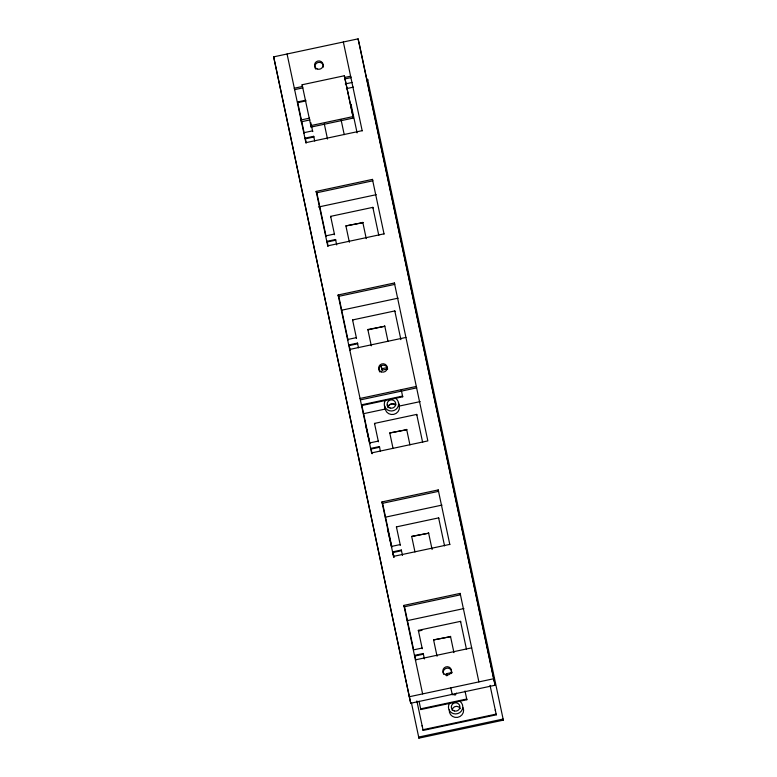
<?xml version="1.0" encoding="UTF-8"?>
<svg xmlns="http://www.w3.org/2000/svg" width="777" height="777" viewBox="0 0 777 777"><rect width="100%" height="100%" fill="white"/><g stroke="black" fill="none" stroke-linecap="round" stroke-linejoin="round"><path stroke-width="1.17" d="M273.659 56.857L358.09 38.85L359.605 45.319L495.143 685.227L410.722 703.234L273.659 56.857L410.722 703.234M311.121 127.059L302.127 84.761L344.337 75.757L353.331 118.065L311.121 127.059L310.781 125.612L352.991 116.608L353.331 118.065M302.525 86.461L294.318 88.209L294.648 89.637L302.855 87.888M344.735 77.457L350.602 76.214L350.932 77.632L345.066 78.885M345.27 83.935L352.302 82.43M346.387 88.646L353.467 87.131M310.79 122.611L312.704 131.575L312.539 130.866L304.098 132.663L304.263 133.382L297.591 101.942L305.75 100.204M305.915 100.913L297.756 102.651L297.591 101.942M300.602 120.056L309.605 118.133M301.02 121.843L310.023 119.92M305.244 138.112L313.694 136.315L313.859 137.014L305.41 138.811L305.244 138.112L306.245 142.822M305.847 142.667L362.131 130.672M316.171 191.395L372.455 179.39L372.785 180.818L316.501 192.822L316.171 191.395L327.787 246.095M318.424 207.022L376.243 194.687M334.557 234.751L330.643 216.356L372.853 207.352L373.018 208.042M345.901 225.903L362.869 222.659L345.901 225.903L349.368 242.239M334.392 234.052L325.952 235.849L326.117 236.558L316.637 191.793M327.107 241.297L335.547 239.501L335.713 240.19L327.272 241.997L327.107 241.297L328.108 246.027M327.709 245.853L383.984 233.848M338.112 294.988L394.395 282.983L394.726 284.401L338.442 296.406L338.112 294.988L371.649 453.156M341.521 310.237L398.164 298.154M338.539 295.211L348.057 340.141L347.892 339.442L356.332 337.645L356.497 338.335L352.583 319.939L394.803 310.936L394.959 311.635M367.929 329.846L384.809 326.253L367.842 329.497L371.309 345.833M349.048 344.891L357.488 343.084L357.653 343.793L349.213 345.59L349.048 344.891L350.213 350.31M349.65 349.446L405.934 337.441M381.08 365.481L381.769 368.745L387.402 367.54M381.769 368.745L382.109 370.163L387.733 368.968M360.033 398.455L416.317 386.451L416.647 387.878L360.363 399.883M361.732 404.788L402.544 396.085L402.709 396.794L361.897 405.507L361.732 404.788L369.978 443.609L369.813 442.909L378.253 441.113L378.418 441.812L374.504 423.416L416.715 414.413L416.88 415.112M363.286 413.743L385.237 409.061L384.411 405.536M420.221 401.602L399.31 406.06L398.475 402.535M389.763 432.964L406.73 429.72L389.763 432.964L393.055 448.494M370.959 448.358L379.409 446.561L379.574 447.261L371.124 449.057L370.959 448.358L372.125 453.778M371.561 452.913L427.845 440.909L394.395 282.983M381.944 501.923L438.228 489.928L438.558 491.346L382.284 503.35L381.944 501.923L393.56 556.623M385.353 517.181L441.996 505.099M391.725 546.386L400.165 544.58L400.33 545.26L396.416 526.884L438.636 517.88L438.791 518.58M411.684 536.431L428.651 533.187L411.684 536.431L414.976 551.961M392.88 551.825L401.32 550.029L401.486 550.728L393.045 552.525L392.88 551.825L394.046 557.245M393.483 556.381L449.766 544.386M403.865 605.4L460.149 593.395L460.479 594.813L404.195 606.818L403.865 605.4L422.61 693.91M407.265 620.648L463.908 608.566M404.39 606.157L413.646 649.854L422.086 648.047L422.251 648.756L418.337 630.351L460.547 621.347L460.712 622.056M422.018 630.312L418.502 631.06L418.337 630.351M433.595 639.908L450.563 636.654L433.595 639.908L437.053 656.244M414.801 655.302L423.242 653.496L423.407 654.205L414.967 656.011L414.801 655.302L415.792 660.013M415.394 659.858L471.678 647.853M446.833 675.893L446.367 673.708L452 672.513M409.207 696.765L493.628 678.758L495.143 685.227M466.87 699.727L466.705 699.018L420.639 708.847L420.804 709.556L466.87 699.727L465.005 690.996M496.299 714.821L496.134 714.112L422.97 729.71L423.135 730.419L496.299 714.821L490.044 685.333M503.341 720.143L503.088 719.065L418.657 737.072L418.91 738.15L503.341 720.143L367.55 79.186L367.803 80.264M495.27 710.023L495.435 710.732M351.165 104.876L351 104.167L357.099 132.877M387.218 404.934L387.684 406.905M450.747 687.907L452.272 694.376M446.367 673.708L446.697 675.135M302.127 84.761L302.467 86.218M330.643 216.356L330.808 217.065M352.583 319.939L352.758 320.648M374.504 423.416L374.669 424.125M396.416 526.884L396.591 527.593M422.105 725.631L422.27 726.34M365.695 425.417L369.765 443.152M387.441 528.816L391.453 546.561M392.783 552.476L393.852 557.206M358.09 38.85L493.628 678.758M343.347 41.997L362.218 130.905M372.455 179.39L384.071 234.091M438.228 489.928L449.844 544.619M460.149 593.395L478.894 681.905M372.853 207.352L378.787 235.353M394.803 310.936L400.893 339.646M416.715 414.413L422.649 442.414M438.636 517.88L444.561 545.891M460.547 621.347L466.482 649.358M344.337 75.757L352.991 116.608M401.253 389.918L402.709 396.794M341.016 119.473L344.23 134.644M362.791 222.3L366.249 238.636M384.732 325.893L388.024 341.424M406.643 429.36L409.945 444.891M428.564 532.837L432.109 549.524M450.485 636.305L453.943 652.641M381.186 365.812L382.109 370.163M324.291 123.883L327.505 139.054M313.694 136.315L314.695 141.035M335.547 239.501L336.713 244.92M357.488 343.084L358.488 347.805M379.409 446.561L380.409 451.272M401.32 550.029L402.486 555.448M423.242 653.496L424.407 658.925M382.469 502.68L391.89 547.095M287.063 53.992L305.934 142.91M419.046 701.242L420.804 709.556M416.87 700.932L423.135 730.419M411.373 702.534L418.91 738.15M456.468 693.142A4.312 4.176 -13.2 0 1 451.359 694.356M455.808 694.609A4.312 4.176 -13.2 0 1 454.817 695.133M314.889 67.075A4.312 4.176 -13.2 0 1 319.23 62.345A4.312 4.176 -13.2 0 1 323.426 67.075M315.705 69.066A4.312 4.176 -13.2 0 1 315.161 68.123M380.04 372.134A4.312 4.176 -13.2 0 1 380.963 365.899A4.312 4.176 -13.2 0 1 387.199 367.511M443.628 674.222A4.312 4.176 -13.2 0 1 447.173 668.133A4.312 4.176 -13.2 0 1 451.563 673.562M398.698 404.351A7.197 6.954 -13.2 0 1 393.716 414.374A7.197 6.954 -13.2 0 1 385.101 407.255M463.005 707.585A7.197 6.954 -13.2 0 1 457.546 717.375A7.197 6.954 -13.2 0 1 449.3 709.857M387.898 406.361A5.76 5.565 -13.2 0 1 395.862 404.662M388.073 407.799A4.312 4.176 -13.2 0 1 395.6 405.176M452.136 710.314A4.312 4.176 -13.2 0 1 460.295 708.575M395.396 398.164A7.197 6.954 -13.2 0 1 397.435 407.789A7.197 6.954 -13.2 0 1 387.49 409.906A7.197 6.954 -13.2 0 1 385.45 400.281M459.848 701.281A7.197 6.954 -13.2 0 1 461.412 711.004A7.197 6.954 -13.2 0 1 451.379 712.664A7.197 6.954 -13.2 0 1 449.815 702.942M381.546 371.911A4.312 4.176 -13.2 0 0 387.218 367.123A4.312 4.176 -13.2 0 0 380.176 364.811A4.312 4.176 -13.2 0 0 381.546 371.911M445.784 674.863A4.312 4.176 -13.2 0 0 451.369 669.978A4.312 4.176 -13.2 0 0 444.289 667.793A4.312 4.176 -13.2 0 0 445.784 674.863M317.123 68.968A4.312 4.176 -13.2 0 0 323.115 64.559A4.312 4.176 -13.2 0 0 316.258 61.781A4.312 4.176 -13.2 0 0 317.123 68.968M390.073 408.022A4.312 4.176 -13.2 0 0 395.668 403.137A4.312 4.176 -13.2 0 0 388.587 400.942A4.312 4.176 -13.2 0 0 390.073 408.022M454.254 710.955A4.312 4.176 -13.2 0 0 459.829 706.07A4.312 4.176 -13.2 0 0 452.748 703.884A4.312 4.176 -13.2 0 0 454.254 710.955"/></g></svg>
